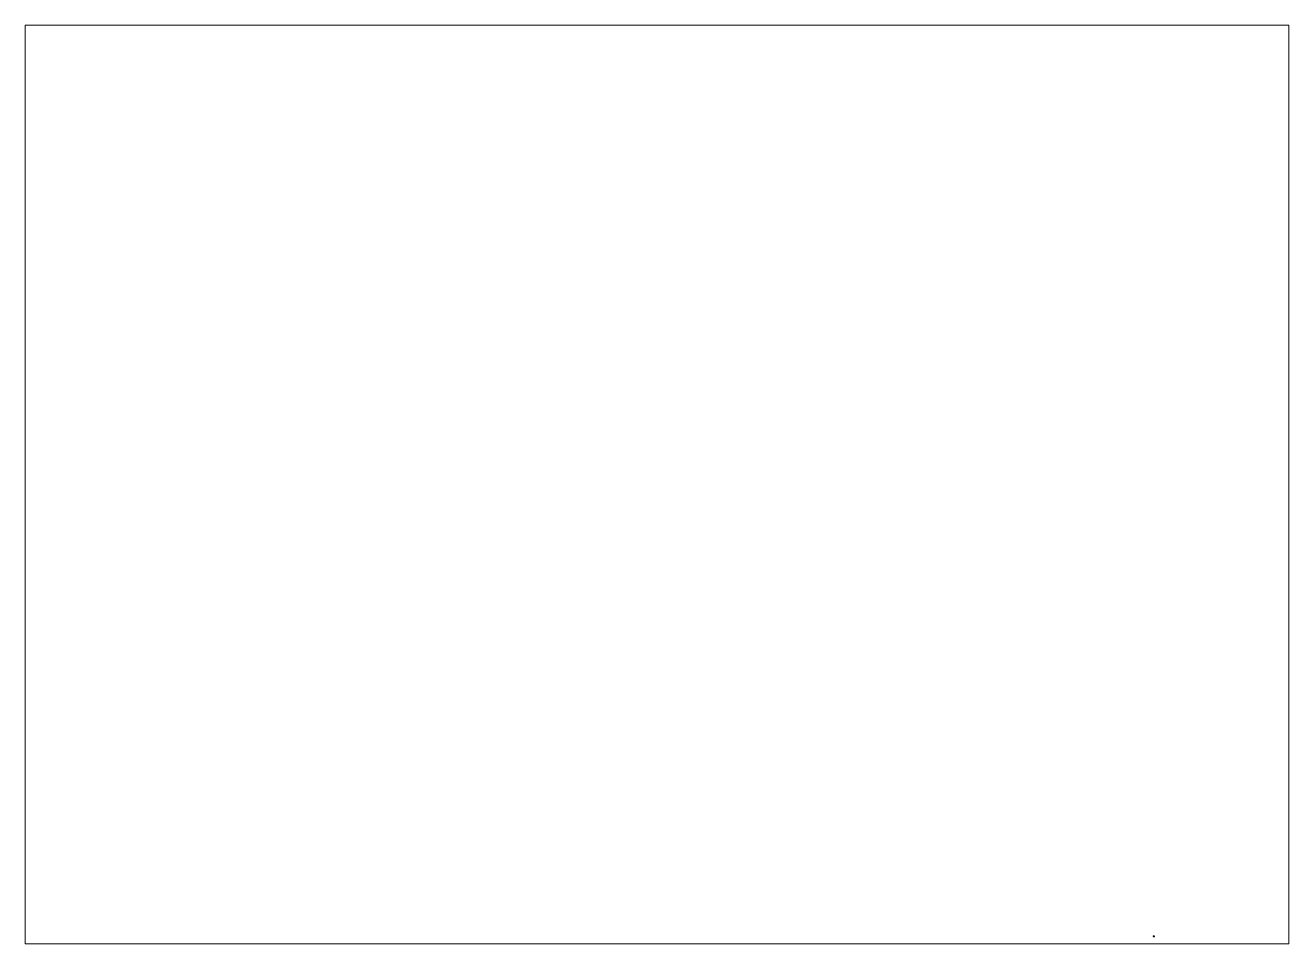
# Paper-space layout 'Layout1' of a CAD drawing. Extents: x 1.1 to 9.87, y 0.8 to 7.17.
# The model-space entities are those that its viewports show. They can reach past a viewport. Long polylines and large blocks are cut down to what shows.
import ezdxf

# ---------------------------------------------------------------- set-up
doc = ezdxf.new("R2010")
doc.units = 0
doc.header["$MEASUREMENT"] = 0
doc.layers.add('COMPONENT', color=7, linetype='CONTINUOUS')
doc.layers.add('DIMENISIONSLINES', color=3, linetype='CONTINUOUS')

msp = doc.modelspace()

# ---------------------------------------------------------------- linework, layer by layer
at = {"layer": 'COMPONENT', "color": 7, "linetype": 'Continuous'}
for p, q in [((445, 564), (445, 672)), ((481, 672), (445, 672)), ((445, 564), (445, 558)), ((445, 558), (449, 523)), ((449, 523), (461, 489)), ((461, 489), (478, 458)), ((471, 587), (469, 556)), ((469, 556), (474, 525)), ((478, 617), (471, 587)), ((474, 525), (484, 496)), ((491, 645), (478, 617)), ((478, 458), (502, 431)), ((494, 689), (481, 672)), ((484, 496), (500, 469)), ((510, 670), (491, 645)), ((495, 590), (493, 564)), ((493, 564), (495, 537)), ((521, 712), (494, 689)), ((503, 615), (495, 590)), ((495, 537), (503, 512)), ((500, 469), (521, 446)), ((502, 431), (530, 409)), ((515, 638), (503, 615)), ((506, 595), (503, 571)), ((503, 571), (504, 546)), ((503, 512), (515, 489)), ((504, 546), (509, 522)), ((515, 618), (506, 595)), ((509, 522), (520, 500)), ((533, 691), (510, 670)), ((511, 792), (511, 804)), ((743, 804), (511, 804)), ((562, 792), (511, 792)), ((532, 658), (515, 638)), ((527, 638), (515, 618)), ((515, 489), (532, 469)), ((520, 500), (534, 481)), ((552, 730), (521, 712)), ((521, 446), (546, 428)), ((544, 656), (527, 638)), ((530, 409), (562, 393)), ((552, 675), (532, 658)), ((532, 469), (552, 452)), ((559, 707), (533, 691)), ((534, 481), (552, 464)), ((564, 671), (544, 656)), ((546, 428), (574, 415)), ((562, 733), (552, 730)), ((576, 688), (552, 675)), ((552, 464), (573, 451)), ((552, 452), (576, 440)), ((588, 717), (559, 707)), ((562, 792), (562, 733)), ((562, 335), (562, 393)), ((562, 393), (597, 384)), ((692, 335), (562, 335)), ((708, 891), (563, 891)), ((563, 891), (563, 826)), ((563, 826), (687, 826)), ((563, 826), (754, 826)), ((586, 681), (564, 671)), ((573, 451), (596, 443)), ((574, 415), (604, 407)), ((601, 695), (576, 688)), ((576, 440), (601, 432)), ((609, 687), (586, 681)), ((619, 722), (588, 717)), ((596, 443), (620, 439)), ((597, 384), (632, 382)), ((627, 698), (601, 695)), ((601, 432), (627, 430)), ((603, 804), (603, 845)), ((651, 845), (603, 845)), ((604, 407), (635, 406)), ((634, 688), (609, 687)), ((618, 845), (618, 869)), ((636, 869), (618, 869)), ((650, 720), (619, 722)), ((620, 439), (644, 440)), ((653, 695), (627, 698)), ((627, 430), (653, 432)), ((632, 382), (668, 386)), ((658, 684), (634, 688)), ((635, 406), (665, 410)), ((636, 845), (636, 869)), ((644, 440), (668, 446)), ((680, 713), (650, 720)), ((651, 804), (651, 845)), ((678, 688), (653, 695)), ((653, 432), (678, 440)), ((681, 676), (658, 684)), ((665, 410), (695, 421)), ((668, 446), (690, 456)), ((668, 386), (701, 397)), ((701, 675), (678, 688)), ((678, 440), (701, 452)), ((708, 699), (680, 713)), ((702, 663), (681, 676)), ((690, 456), (710, 471)), ((743, 792), (692, 792)), ((692, 792), (692, 734)), ((724, 718), (692, 734)), ((692, 335), (692, 393)), ((695, 421), (721, 437)), ((722, 658), (701, 675)), ((701, 452), (722, 469)), ((701, 397), (732, 415)), ((720, 647), (702, 663)), ((766, 843), (708, 891)), ((733, 681), (708, 699)), ((710, 471), (726, 489)), ((734, 627), (720, 647)), ((721, 437), (744, 458)), ((738, 638), (722, 658)), ((722, 469), (738, 489)), ((752, 696), (724, 718)), ((726, 489), (739, 510)), ((732, 415), (759, 439)), ((754, 658), (733, 681)), ((744, 605), (734, 627)), ((751, 615), (738, 638)), ((738, 489), (751, 512)), ((739, 510), (747, 533)), ((743, 792), (743, 804)), ((750, 581), (744, 605)), ((744, 458), (763, 482)), ((747, 533), (751, 557)), ((751, 557), (750, 581)), ((758, 590), (751, 615)), ((751, 512), (758, 537)), ((773, 672), (752, 696)), ((754, 826), (754, 788)), ((754, 788), (766, 788)), ((770, 631), (754, 658)), ((761, 564), (758, 590)), ((758, 537), (761, 564)), ((759, 439), (781, 467)), ((763, 482), (776, 510)), ((766, 788), (766, 843)), ((780, 602), (770, 631)), ((809, 672), (773, 672)), ((776, 510), (783, 540)), ((785, 571), (780, 602)), ((781, 467), (797, 499)), ((783, 540), (785, 571)), ((797, 499), (806, 533)), ((806, 533), (809, 564)), ((809, 564), (809, 672)), ((1113, 594), (1110, 566)), ((1110, 566), (1112, 538)), ((1112, 538), (1120, 511)), ((1122, 620), (1113, 594)), ((1120, 511), (1133, 486)), ((1135, 645), (1122, 620)), ((1128, 594), (1124, 569)), ((1124, 569), (1126, 544)), ((1126, 544), (1132, 519)), ((1136, 617), (1128, 594)), ((1132, 519), (1143, 497)), ((1133, 486), (1150, 464)), ((1153, 666), (1135, 645)), ((1149, 639), (1136, 617)), ((1143, 497), (1158, 476)), ((1166, 658), (1149, 639)), ((1150, 464), (1172, 446)), ((1175, 684), (1153, 666)), ((1160, 594), (1156, 575)), ((1156, 575), (1156, 556)), ((1156, 556), (1159, 537)), ((1158, 476), (1177, 460)), ((1159, 537), (1166, 519)), ((1168, 611), (1160, 594)), ((1186, 673), (1166, 658)), ((1166, 519), (1176, 503)), ((1179, 627), (1168, 611)), ((1172, 446), (1196, 433)), ((1200, 696), (1175, 684)), ((1176, 503), (1190, 490)), ((1177, 460), (1199, 447)), ((1192, 640), (1179, 627)), ((1208, 684), (1186, 673)), ((1190, 490), (1205, 479)), ((1209, 650), (1192, 640)), ((1196, 433), (1223, 424)), ((1199, 447), (1223, 439)), ((1223, 703), (1200, 696)), ((1205, 479), (1223, 471)), ((1223, 688), (1208, 684)), ((1223, 656), (1209, 650)), ((1223, 804), (1223, 335)), ((1223, 804), (1283, 804)), ((1223, 792), (1283, 792)), ((1223, 734), (1283, 734)), ((1223, 393), (1283, 393)), ((1223, 335), (1283, 335)), ((1277, 845), (1229, 845)), ((1229, 804), (1229, 845)), ((1262, 869), (1244, 869)), ((1244, 845), (1244, 869)), ((1262, 845), (1262, 869)), ((1277, 804), (1277, 845)), ((1283, 804), (1283, 335)), ((1309, 695), (1283, 703)), ((1306, 680), (1283, 688)), ((1300, 648), (1283, 656)), ((1283, 471), (1297, 477)), ((1283, 439), (1297, 443)), ((1283, 424), (1305, 431)), ((1297, 477), (1313, 487)), ((1297, 443), (1320, 454)), ((1316, 638), (1300, 648)), ((1305, 431), (1330, 444)), ((1328, 667), (1306, 680)), ((1334, 681), (1309, 695)), ((1313, 487), (1327, 501)), ((1329, 624), (1316, 638)), ((1320, 454), (1340, 469)), ((1327, 501), (1338, 516)), ((1347, 651), (1328, 667)), ((1339, 608), (1329, 624)), ((1330, 444), (1352, 461)), ((1355, 663), (1334, 681)), ((1338, 516), (1345, 534)), ((1346, 590), (1339, 608)), ((1340, 469), (1357, 488)), ((1345, 534), (1349, 552)), ((1350, 571), (1346, 590)), ((1362, 631), (1347, 651)), ((1349, 552), (1350, 571)), ((1352, 461), (1370, 482)), ((1373, 641), (1355, 663)), ((1357, 488), (1369, 510)), ((1373, 608), (1362, 631)), ((1369, 510), (1378, 534)), ((1370, 482), (1384, 507)), ((1385, 616), (1373, 641)), ((1380, 584), (1373, 608)), ((1378, 534), (1381, 559)), ((1381, 559), (1380, 584)), ((1384, 507), (1392, 534)), ((1393, 589), (1385, 616)), ((1392, 534), (1395, 561)), ((1395, 561), (1393, 589))]:
    msp.add_line(p, q, dxfattribs=at)
at = {"layer": 'COMPONENT', "color": 4, "linetype": 'Continuous'}
for p, q in [((809, 564), (445, 564)), ((627, 335), (627, 869)), ((1110, 564), (1395, 564)), ((1253, 869), (1253, 335))]:
    msp.add_line(p, q, dxfattribs=at)
at = {"layer": 'COMPONENT', "color": 5, "linetype": 'Continuous'}
for p, q in [((894, 935), (899, 935)), ((894, 684), (903, 684)), ((969, 602), (973, 602)), ((1253, 227), (1256, 227)), ((1509, 564), (1522, 564))]:
    msp.add_line(p, q, dxfattribs=at)
at = {"layer": 'DIMENISIONSLINES', "color": 3, "linetype": 'Continuous'}
for p, q in [((636, 869), (969, 869)), ((692, 335), (969, 335)), ((743, 804), (894, 804)), ((809, 564), (894, 564)), ((894, 869), (888, 892)), ((900, 892), (888, 892)), ((894, 804), (888, 781)), ((900, 781), (888, 781)), ((894, 564), (888, 586)), ((900, 586), (888, 586)), ((894, 915), (894, 892)), ((894, 869), (900, 892)), ((894, 804), (900, 781)), ((894, 781), (894, 708)), ((894, 660), (894, 586)), ((894, 564), (900, 586)), ((969, 869), (962, 846)), ((975, 846), (962, 846)), ((969, 335), (962, 358)), ((975, 358), (962, 358)), ((969, 869), (975, 846)), ((969, 846), (969, 626)), ((969, 578), (969, 358)), ((969, 335), (975, 358)), ((1200, 264), (1185, 264)), ((1223, 264), (1200, 271)), ((1200, 258), (1200, 271)), ((1223, 264), (1200, 258)), ((1223, 335), (1223, 264)), ((1283, 706), (1509, 706)), ((1283, 421), (1509, 421)), ((1283, 335), (1283, 264)), ((1283, 264), (1305, 271)), ((1283, 264), (1305, 258)), ((1305, 258), (1305, 271)), ((1320, 264), (1305, 264)), ((1509, 706), (1503, 684)), ((1515, 684), (1503, 684)), ((1509, 421), (1503, 444)), ((1515, 444), (1503, 444)), ((1509, 706), (1515, 684)), ((1509, 684), (1509, 588)), ((1509, 540), (1509, 444)), ((1509, 421), (1515, 444))]:
    msp.add_line(p, q, dxfattribs=at)

psp = doc.layouts.get("Layout1")

# ---------------------------------------------------------------- viewports
at = {"layer": 'COMPONENT', "linetype": 'Continuous', "view_target_point": (847.062, 536.5906)}
psp.add_viewport(center=(5.4813, 3.9854), size=(8.77, 6.376667), view_center_point=(-465360.7647, 423322.6824), view_height=860714.783587, dxfattribs=at)

doc.saveas('drawing.dxf')
